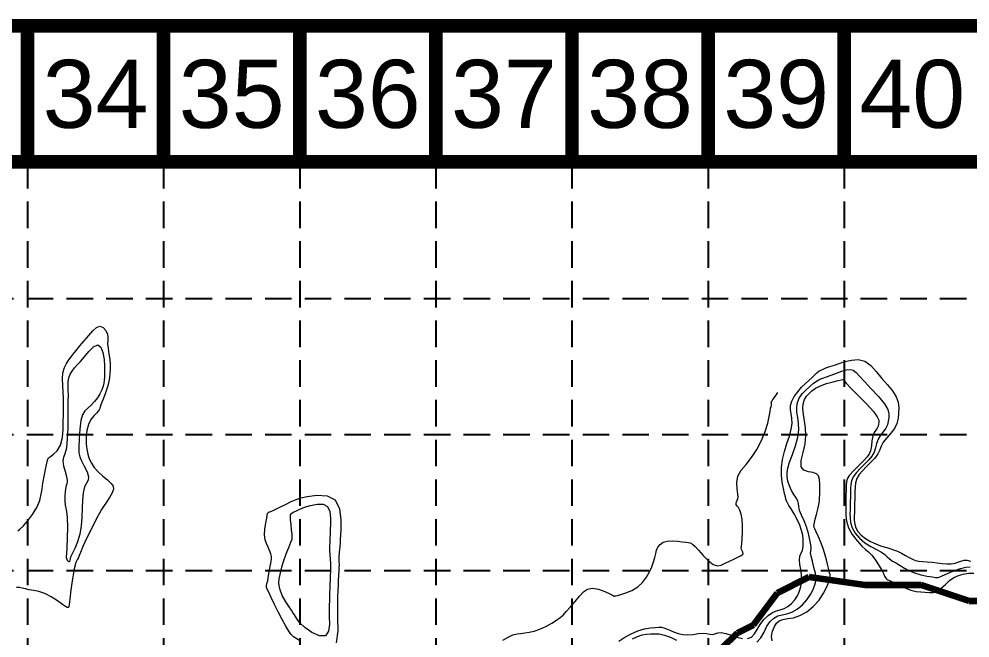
# Model space of a CAD drawing. Header units: inches. Extents: x 45655 to 51424, y 20024 to 23633.
# Drawn here: x 48714 to 49342, y 23224 to 23633 of the extents above; entities that cross this region are included whole.
import ezdxf
from ezdxf.enums import TextEntityAlignment as Align

# ---------------------------------------------------------------- set-up
doc = ezdxf.new("R2010")
doc.units = ezdxf.units.IN
doc.header["$MEASUREMENT"] = 0
doc.linetypes.add('HIDDEN', pattern=[0.375, 0.25, -0.125])
doc.layers.add('BASE', color=7, linetype='Continuous')
doc.layers.add('GRID', color=254, linetype='HIDDEN')
doc.layers.add('CREEK', color=5, linetype='Continuous', lineweight=211)
doc.layers.add('CTR', color=43, linetype='Continuous', lineweight=9)
doc.styles.get("Standard").update_dxf_attribs({"font": 'ARIAL.TTF'})

msp = doc.modelspace()

# ---------------------------------------------------------------- linework, layer by layer
at = {"layer": 'BASE', "const_width": 9}
for points in [[(45659.24, 20028.55), (51419.24, 20028.55), (51419.24, 23628.55), (45659.24, 23628.55)], [(45749.24, 20118.55), (51329.24, 20118.55), (51329.24, 23538.55), (45749.24, 23538.55)]]:
    msp.add_lwpolyline(points, close=True, dxfattribs=at)
for points in [[(48719.24, 23538.55), (48719.24, 23628.55)], [(48809.24, 23538.55), (48809.24, 23628.55)], [(48899.24, 23538.55), (48899.24, 23628.55)], [(48989.24, 23538.55), (48989.24, 23628.55)], [(49079.24, 23538.55), (49079.24, 23628.55)], [(49169.24, 23538.55), (49169.24, 23628.55)], [(49259.24, 23538.55), (49259.24, 23628.55)]]:
    msp.add_lwpolyline(points, dxfattribs=at)
at = {"layer": 'CREEK'}
for p, q in [((49215.08, 23253.45), (49236.17, 23263.99)), ((49236.17, 23263.99), (49273.08, 23258.72)), ((49273.08, 23258.72), (49299.45, 23258.72)), ((49299.45, 23258.72), (49309.99, 23258.72)), ((49309.99, 23258.72), (49341.63, 23248.18)), ((49199.26, 23232.37), (49215.08, 23253.45)), ((49341.63, 23248.18), (49362.73, 23248.18)), ((49178.17, 23216.57), (49188.71, 23227.1)), ((49188.71, 23227.1), (49199.26, 23232.37))]:
    msp.add_line(p, q, dxfattribs=at)
at = {"layer": 'CTR'}
for points, elevation in [([(48712.83, 23294.48), (48714.27, 23295.68), (48716.32, 23297.64), (48719.25, 23300.93), (48722.54, 23305.2), (48725.41, 23309.93), (48727.29, 23314.6), (48728.34, 23318.78), (48728.87, 23322.1), (48729.16, 23324.34), (48729.41, 23326.14), (48729.78, 23328.33), (48730.37, 23331.45), (48731.07, 23334.97), (48731.73, 23338.06), (48732.22, 23340.09), (48732.54, 23341.24), (48732.71, 23341.88), (48732.81, 23342.34), (48733.21, 23342.89), (48734.36, 23343.74), (48736.45, 23345.17), (48738.95, 23347.52), (48741.11, 23351.15), (48742.34, 23356.23), (48742.83, 23361.85), (48742.92, 23366.98), (48742.93, 23370.8), (48742.93, 23373.67), (48742.93, 23376.25), (48742.96, 23379.11), (48742.95, 23382.4), (48742.81, 23386.21), (48742.54, 23390.52), (48742.39, 23394.96), (48742.69, 23399.06), (48743.65, 23402.48), (48745.07, 23405.26), (48746.59, 23407.55), (48748, 23409.49), (48749.5, 23411.47), (48751.4, 23413.84), (48753.89, 23416.86), (48756.76, 23420.29), (48759.68, 23423.75), (48762.38, 23426.83), (48764.86, 23429.04), (48767.16, 23429.85), (48769.28, 23428.98), (48771.02, 23426.98), (48772.11, 23424.68), (48772.4, 23422.65), (48772.26, 23420.66), (48772.18, 23418.27), (48772.49, 23415.15), (48773.07, 23411.57), (48773.6, 23407.94)], 566), ([(48756.73, 23409.42), (48759.79, 23413.04), (48762.97, 23416.25), (48765.76, 23417.6), (48767.79, 23416.09), (48769.1, 23412.46), (48769.83, 23407.9), (48770.15, 23403.45), (48770.21, 23399.5), (48770.12, 23396.29), (48769.98, 23393.95), (48769.71, 23392.09), (48769.2, 23390.17), (48768.34, 23387.82), (48767.09, 23385.17), (48765.45, 23382.48), (48763.43, 23379.98), (48761.23, 23377.7), (48759.1, 23375.69), (48757.23, 23373.78), (48755.69, 23371.32), (48754.52, 23367.49), (48753.74, 23361.84), (48753.29, 23355.48), (48753.12, 23349.89), (48753.23, 23346.09), (48753.75, 23343.41), (48754.93, 23340.75), (48756.76, 23337.29), (48758.62, 23333.53), (48759.67, 23330.26), (48759.35, 23327.99), (48758.16, 23326.05), (48756.87, 23323.51), (48756.06, 23319.64), (48755.65, 23314.71), (48755.47, 23309.17), (48755.25, 23303.46), (48754.78, 23297.79), (48753.83, 23292.31), (48752.26, 23287.24), (48750.47, 23282.92), (48748.98, 23279.76), (48748.13, 23277.99), (48747.8, 23277.26), (48747.71, 23277.04), (48747.61, 23276.88), (48747.5, 23276.58), (48747.35, 23276.02), (48747.18, 23275.14), (48746.94, 23274.31), (48746.55, 23273.98), (48745.99, 23274.46), (48745.43, 23275.48), (48745.05, 23276.59), (48744.98, 23277.63), (48745.17, 23279.46), (48745.44, 23283.27), (48745.69, 23289.63), (48745.81, 23297.04), (48745.7, 23303.42), (48745.33, 23307.29), (48744.82, 23309.49), (48744.4, 23311.49), (48744.21, 23314.37), (48744.24, 23317.73), (48744.43, 23320.84), (48744.72, 23323.14), (48745.06, 23324.7), (48745.39, 23325.8), (48745.67, 23326.74), (48745.69, 23328.03), (48745.27, 23330.18), (48744.32, 23333.5), (48743.31, 23337.32), (48742.79, 23340.72), (48743.19, 23343.16), (48744.14, 23345.62), (48745.14, 23349.44), (48745.75, 23355.45), (48746.02, 23362.38), (48746.1, 23368.45), (48746.13, 23372.37), (48746.14, 23374.87), (48746.17, 23377.21), (48746.22, 23380.31), (48746.26, 23383.93), (48746.23, 23387.52), (48746.13, 23390.64), (48746.14, 23393.33), (48746.49, 23395.75), (48747.37, 23398.03), (48748.69, 23400.2), (48750.29, 23402.25), (48752.08, 23404.25), (48754.18, 23406.51), (48756.73, 23409.42)], 564), ([(48773.6, 23407.94), (48773.86, 23404.58), (48773.9, 23401.51), (48773.78, 23398.67), (48773.55, 23395.95), (48773.09, 23393.08), (48772.2, 23389.72), (48770.84, 23385.72), (48769.3, 23381.7), (48768, 23378.42), (48767.28, 23376.45), (48766.96, 23375.48), (48766.8, 23374.97), (48766.52, 23374.44), (48765.92, 23373.66), (48764.8, 23372.44), (48763.08, 23370.64), (48761.14, 23368.13), (48759.47, 23364.85), (48758.44, 23360.8), (48758.03, 23356.4), (48758.05, 23352.16), (48758.39, 23348.48), (48759.05, 23345.25), (48760.07, 23342.24), (48761.48, 23339.27), (48763.41, 23336.33), (48765.92, 23333.45), (48769.01, 23330.71), (48772.13, 23328.16), (48774.61, 23325.92), (48775.91, 23323.99), (48776.04, 23322.04), (48775.15, 23319.67), (48773.45, 23316.64), (48771.38, 23313.41), (48769.5, 23310.6), (48768.11, 23308.53), (48766.78, 23306.28), (48764.84, 23302.59), (48761.89, 23296.75), (48758.57, 23289.98), (48755.79, 23284.05), (48754.21, 23280.24), (48753.47, 23278.15), (48752.96, 23276.91), (48752.23, 23275.68), (48751.24, 23273.48), (48750.12, 23269.37), (48748.98, 23262.85), (48747.95, 23255.48), (48747.18, 23249.27), (48746.75, 23245.75), (48746.58, 23244.37), (48746.5, 23244.06), (48746.41, 23243.92), (48746.23, 23243.82), (48745.94, 23243.79), (48745.46, 23243.9), (48744.4, 23244.47), (48742.34, 23245.82), (48739.03, 23248.13), (48734.92, 23250.83), (48730.64, 23253.11), (48726.74, 23254.45), (48723.33, 23255.08), (48720.4, 23255.51), (48717.91, 23256.06), (48715.77, 23256.64), (48713.84, 23257.01), (48711.96, 23256.98)], 566), ([(49236.93, 23252.32), (49238.61, 23255.76), (49239.75, 23258.8), (49240.4, 23261.27), (49240.55, 23263.64), (49240.16, 23266.53), (49239.26, 23270.32), (49238.19, 23274.35), (49237.35, 23277.73), (49237.02, 23279.82), (49237.06, 23280.89), (49237.25, 23281.48), (49237.35, 23282.1), (49237.31, 23283.21), (49237.06, 23285.27), (49236.53, 23288.54), (49235.67, 23292.65), (49234.39, 23297.05), (49232.71, 23301.21), (49231.01, 23304.93), (49229.75, 23308.06), (49229.24, 23310.5), (49229.06, 23312.5), (49228.61, 23314.38), (49227.47, 23316.38), (49225.88, 23318.64), (49224.28, 23321.24), (49222.98, 23324.19), (49222.07, 23327.28), (49221.56, 23330.26), (49221.49, 23333.01), (49221.96, 23336), (49223.14, 23339.84), (49225.03, 23344.93), (49227.1, 23350.71), (49228.67, 23356.42), (49229.24, 23361.41), (49229.06, 23365.73), (49228.53, 23369.57), (49228.01, 23373.1), (49227.83, 23376.37), (49228.28, 23379.45), (49229.53, 23382.35), (49231.46, 23385.09), (49233.84, 23387.66), (49236.43, 23390.06), (49238.99, 23392.13), (49241.28, 23393.73), (49243.19, 23394.78), (49245.08, 23395.53), (49247.47, 23396.36), (49250.63, 23397.52), (49254.23, 23398.83), (49257.72, 23400.04), (49260.67, 23400.9), (49263.12, 23401.19), (49265.2, 23400.73), (49267.13, 23399.32), (49269.42, 23396.86), (49272.67, 23393.23), (49277.15, 23388.5), (49281.94, 23383.32), (49285.86, 23378.54), (49287.98, 23374.77), (49288.69, 23371.85), (49288.64, 23369.35), (49288.38, 23366.94), (49287.82, 23364.59), (49286.76, 23362.31), (49285.09, 23360.08), (49283.2, 23357.77), (49281.6, 23355.22), (49280.63, 23352.35), (49279.95, 23349.34), (49279.07, 23346.45), (49277.56, 23343.85), (49275.47, 23341.4), (49272.91, 23338.85), (49270.06, 23336.04), (49267.34, 23333.09), (49265.21, 23330.24), (49264.02, 23327.64), (49263.55, 23325.14), (49263.42, 23322.52), (49263.36, 23319.65), (49263.3, 23316.66), (49263.24, 23313.77), (49263.17, 23311.14), (49263.12, 23308.63), (49263.06, 23306), (49263.07, 23303.1), (49263.42, 23299.93), (49264.47, 23296.55), (49266.46, 23293.05), (49269.31, 23289.65), (49272.82, 23286.62), (49276.75, 23284.14), (49280.6, 23282.13), (49283.81, 23280.4), (49286.02, 23278.81), (49287.63, 23277.31), (49289.23, 23275.88), (49291.27, 23274.48), (49293.71, 23273.04), (49296.34, 23271.51), (49299.06, 23269.84), (49302.07, 23268.17), (49305.65, 23266.66), (49309.9, 23265.47), (49314.16, 23264.58), (49317.6, 23264.01), (49319.59, 23263.7), (49320.48, 23263.57), (49320.8, 23263.53), (49321.1, 23263.55), (49321.98, 23263.84), (49324, 23264.7), (49327.49, 23266.25), (49331.82, 23268.1), (49336.09, 23269.68), (49339.63, 23270.56), (49342.58, 23270.77)], 564), ([(48899.12, 23221.98), (48895.2, 23224.37), (48893.29, 23226.08), (48891.95, 23228.18), (48890.04, 23231.51), (48887.61, 23235.87), (48885, 23240.82), (48882.54, 23245.86), (48880.4, 23250.44), (48878.77, 23253.95), (48877.77, 23256), (48877.28, 23257.01), (48877.17, 23257.58), (48877.27, 23258.27), (48877.57, 23259.5), (48878.04, 23261.66), (48878.62, 23264.89), (48879.25, 23268.6), (48879.86, 23271.93), (48880.37, 23274.25), (48880.65, 23275.92), (48880.6, 23277.48), (48880.13, 23279.35), (48879.33, 23281.51), (48878.33, 23283.78), (48877.27, 23286.06), (48876.41, 23288.63), (48876.01, 23291.79), (48876.23, 23295.69), (48876.82, 23299.71), (48877.43, 23302.99), (48877.78, 23304.97), (48877.95, 23305.89), (48878.09, 23306.29), (48878.33, 23306.58), (48878.63, 23306.82), (48878.92, 23306.96), (48879.26, 23307.05), (48880.13, 23307.35), (48882.12, 23308.22), (48885.55, 23309.87), (48889.73, 23311.91), (48893.66, 23313.86), (48896.78, 23315.3), (48899.91, 23316.37), (48904.24, 23317.31), (48910.47, 23318.09), (48917.27, 23317.73), (48922.77, 23314.98), (48925.63, 23309.13), (48926.45, 23301.88), (48926.32, 23295.48), (48926.15, 23291.57), (48926.04, 23289.26), (48925.88, 23287.08), (48925.65, 23283.94), (48925.39, 23280.3), (48925.19, 23277.06), (48925.13, 23274.89), (48925.15, 23273.56), (48925.2, 23272.69)], 574), ([(48919.5, 23272.98), (48919.57, 23270.26), (48919.55, 23267.58), (48919.46, 23264.88), (48919.34, 23262.08), (48919.21, 23259.24), (48919.09, 23256.42), (48918.99, 23253.67), (48918.9, 23250.95), (48918.83, 23248.22), (48918.75, 23245.38), (48918.71, 23242.07), (48918.76, 23237.92), (48918.84, 23232.85), (48918.26, 23228.05), (48916.2, 23225.09), (48912.23, 23225.05), (48907.26, 23227.22), (48902.58, 23230.46), (48899.21, 23233.76), (48897.04, 23236.7), (48895.67, 23238.98), (48894.71, 23240.54), (48893.73, 23241.98), (48892.26, 23244.15), (48890.06, 23247.59), (48887.72, 23251.8), (48885.98, 23256.05), (48885.41, 23259.71), (48885.71, 23262.86), (48886.36, 23265.68), (48886.97, 23268.42), (48887.67, 23271.39), (48888.72, 23274.95), (48890.27, 23279.21), (48891.97, 23283.52), (48893.37, 23286.97), (48894.12, 23289), (48894.3, 23290.36), (48894.15, 23292.15), (48893.82, 23295.1), (48893.46, 23298.61), (48893.17, 23301.76), (48893.08, 23303.86), (48893.18, 23305.06), (48893.47, 23305.74), (48894.01, 23306.26), (48894.99, 23306.81), (48896.66, 23307.61), (48899.19, 23308.75), (48902.49, 23310.05), (48906.4, 23311.27), (48910.67, 23312.1), (48914.67, 23312.07), (48917.68, 23310.6), (48919.22, 23307.4), (48919.66, 23303.18), (48919.57, 23298.86), (48919.43, 23295.2), (48919.32, 23292.14), (48919.21, 23289.42), (48919.07, 23286.81), (48918.96, 23284.2), (48918.95, 23281.52), (48919.09, 23278.71), (48919.31, 23275.82), (48919.5, 23272.98)], 572), ([(48925.2, 23272.69), (48925.21, 23271.85), (48925.18, 23270.59), (48925.08, 23268.44), (48924.92, 23265.17), (48924.73, 23261.43), (48924.56, 23258.11), (48924.46, 23255.81), (48924.38, 23253.96), (48924.3, 23251.69), (48924.2, 23248.27), (48924.15, 23243.33), (48924.24, 23236.61), (48924.36, 23228.31), (48923.41, 23220.49)], 574)]:
    msp.add_lwpolyline(points, dxfattribs=dict(at, elevation=elevation))
at = {"layer": 'CTR', "color": 5}
for points, elevation in [([(49195.19, 23223.27), (49197.88, 23224.23), (49199.89, 23226.35), (49201.62, 23229.29), (49203.56, 23232.57), (49206.06, 23235.76), (49208.93, 23238.52), (49211.83, 23240.52), (49214.47, 23241.62), (49216.96, 23242.27), (49219.43, 23243.08), (49221.97, 23244.53), (49224.44, 23246.53), (49226.59, 23248.92), (49228.27, 23251.48), (49229.52, 23254.16), (49230.4, 23256.89), (49230.98, 23259.64), (49231.22, 23262.48), (49231.04, 23265.56), (49230.46, 23268.9), (49229.84, 23272.23), (49229.57, 23275.26), (49229.97, 23277.72), (49230.77, 23279.81), (49231.57, 23281.79), (49232.05, 23283.9), (49232.2, 23286.21), (49232.1, 23288.75), (49231.77, 23291.56), (49231.08, 23294.7), (49229.89, 23298.19), (49228.13, 23302), (49226.12, 23305.75), (49224.2, 23308.97), (49222.73, 23311.31), (49221.7, 23312.97), (49221.03, 23314.24), (49220.63, 23315.46), (49220.31, 23317.01), (49219.84, 23319.28), (49219.08, 23322.56), (49218.28, 23326.69), (49217.79, 23331.41), (49217.85, 23336.46), (49218.52, 23341.69), (49219.73, 23346.99), (49221.37, 23352.23), (49223.04, 23357.2), (49224.27, 23361.7), (49224.73, 23365.58), (49224.58, 23368.94), (49224.16, 23371.92), (49223.78, 23374.69), (49223.79, 23377.41), (49224.51, 23380.28), (49226.18, 23383.39), (49228.51, 23386.53), (49231.1, 23389.44), (49233.6, 23391.89), (49235.89, 23393.95), (49237.88, 23395.77), (49239.55, 23397.45), (49241.1, 23398.98), (49242.78, 23400.28), (49244.82, 23401.32), (49247.19, 23402.23), (49249.84, 23403.15), (49252.75, 23404.18), (49256.01, 23405.29), (49259.73, 23406.45), (49263.96, 23407.49), (49268.44, 23407.83), (49272.78, 23406.79), (49276.75, 23403.95), (49280.45, 23399.87), (49284.11, 23395.36), (49287.82, 23391.05), (49291.18, 23387.04), (49293.69, 23383.23), (49295, 23379.53), (49295.36, 23375.93), (49295.21, 23372.39), (49294.83, 23368.92), (49294.03, 23365.52), (49292.48, 23362.21), (49290.06, 23359.02), (49287.33, 23355.99), (49285.04, 23353.17), (49283.67, 23350.56), (49282.74, 23348.03), (49281.49, 23345.4), (49279.39, 23342.56), (49276.68, 23339.63), (49273.84, 23336.83), (49271.26, 23334.27), (49269.14, 23331.79), (49267.62, 23329.19), (49266.77, 23326.33), (49266.4, 23323.34), (49266.3, 23320.47), (49266.24, 23317.84), (49266.19, 23315.34), (49266.12, 23312.72), (49266.05, 23309.83), (49265.98, 23306.84), (49265.92, 23303.96), (49265.91, 23301.35), (49266.15, 23298.93), (49266.88, 23296.55), (49268.28, 23294.11), (49270.4, 23291.69), (49273.22, 23289.43), (49276.64, 23287.45), (49280.19, 23285.83), (49283.31, 23284.64), (49285.63, 23283.9), (49287.49, 23283.39), (49289.41, 23282.84), (49291.77, 23282.03), (49294.45, 23280.96), (49297.18, 23279.67), (49299.76, 23278.22), (49302.13, 23276.82), (49304.32, 23275.66), (49306.39, 23274.88), (49308.53, 23274.42), (49311.01, 23274.15), (49314.01, 23273.93), (49317.35, 23273.7), (49320.76, 23273.38), (49324, 23272.96), (49327.06, 23272.65), (49329.91, 23272.66), (49332.55, 23273.17), (49334.93, 23273.95), (49336.96, 23274.66), (49338.64, 23275.05), (49340.38, 23275.01), (49342.64, 23274.48)], 566), ([(49245.58, 23253.17), (49247.71, 23257.36), (49249.1, 23260.7), (49249.83, 23262.83), (49250.04, 23264.22), (49249.86, 23265.56), (49249.39, 23267.42), (49248.77, 23269.75), (49248.12, 23272.41), (49247.51, 23275.29), (49246.75, 23278.48), (49245.61, 23282.15), (49243.99, 23286.34), (49242.2, 23290.44), (49240.71, 23293.77), (49239.85, 23295.79), (49239.48, 23296.8), (49239.35, 23297.25), (49239.25, 23297.57), (49239.17, 23297.89), (49239.18, 23298.3), (49239.3, 23298.95), (49239.59, 23300.12), (49240.12, 23302.18), (49240.88, 23305.29), (49241.71, 23308.84), (49242.4, 23312.02), (49242.8, 23314.3), (49242.98, 23316.19), (49243.07, 23318.48), (49243.13, 23321.69), (49243.09, 23325.31), (49242.83, 23328.55), (49242.19, 23330.81), (49240.92, 23332.21), (49238.76, 23332.99), (49235.68, 23333.56), (49232.6, 23334.59), (49230.72, 23336.9), (49230.83, 23341.01), (49232.13, 23346.35), (49233.46, 23352.08), (49233.89, 23357.53), (49233.55, 23362.56), (49232.88, 23367.22), (49232.25, 23371.5), (49231.89, 23375.34), (49232.04, 23378.62), (49232.87, 23381.29), (49234.24, 23383.49), (49235.96, 23385.4), (49237.92, 23387.16), (49240.36, 23388.82), (49243.55, 23390.38), (49247.6, 23391.85), (49251.83, 23393.09), (49255.28, 23394), (49257.31, 23394.48), (49258.23, 23394.56), (49258.66, 23394.31), (49259.18, 23393.68), (49260.54, 23392.17), (49263.46, 23389.1), (49268.31, 23384.17), (49273.87, 23378.46), (49278.53, 23373.34), (49281.12, 23369.87), (49282.03, 23367.74), (49282.08, 23366.29), (49281.93, 23364.96), (49281.63, 23363.67), (49281.03, 23362.41), (49280.11, 23361.13), (49279.06, 23359.54), (49278.16, 23357.26), (49277.59, 23354.13), (49277.17, 23350.64), (49276.64, 23347.5), (49275.75, 23345.16), (49274.27, 23343.17), (49271.98, 23340.87), (49268.85, 23337.8), (49265.53, 23334.4), (49262.8, 23331.3), (49261.27, 23328.96), (49260.69, 23326.94), (49260.55, 23324.57), (49260.48, 23321.44), (49260.41, 23317.97), (49260.34, 23314.83), (49260.29, 23312.46), (49260.25, 23310.41), (49260.2, 23308.04), (49260.23, 23304.85), (49260.7, 23300.93), (49262.07, 23296.55), (49264.59, 23292.01), (49267.74, 23287.81), (49270.81, 23284.46), (49273.28, 23282.26), (49275.36, 23280.54), (49277.5, 23278.34), (49279.97, 23275.06), (49282.43, 23271.3), (49284.37, 23267.98), (49285.44, 23265.8), (49285.93, 23264.55), (49286.24, 23263.79), (49286.7, 23263.17), (49287.33, 23262.64), (49288.03, 23262.18), (49288.83, 23261.8), (49290.06, 23261.25), (49292.17, 23260.24), (49295.39, 23258.64), (49299.29, 23256.83), (49303.24, 23255.31), (49306.76, 23254.48), (49309.86, 23254.15), (49312.7, 23253.96), (49315.38, 23253.71), (49318.03, 23253.77), (49320.67, 23254.62), (49323.37, 23256.55), (49326.13, 23259.1), (49328.94, 23261.65), (49331.77, 23263.64), (49334.73, 23265.04), (49337.93, 23265.95), (49341.42, 23266.44), (49344.87, 23266.58)], 562), ([(49033.54, 23222.22), (49036.94, 23224.26), (49040.18, 23225.61), (49042.97, 23226.34), (49045.5, 23226.69), (49048.08, 23226.97), (49050.99, 23227.43), (49054.28, 23228.23), (49057.96, 23229.51), (49061.95, 23231.33), (49065.83, 23233.39), (49069.1, 23235.38), (49071.45, 23237.08), (49073.33, 23238.83), (49075.41, 23241.1), (49078.16, 23244.2), (49081.27, 23247.75), (49084.3, 23251.21), (49086.94, 23254.06), (49089.58, 23255.98), (49092.75, 23256.62), (49096.74, 23255.87), (49100.87, 23254.34), (49104.21, 23252.8), (49106.05, 23251.86), (49106.75, 23251.46), (49106.89, 23251.36), (49106.98, 23251.36), (49107.18, 23251.39), (49107.55, 23251.44), (49108.21, 23251.52), (49109.44, 23251.76), (49111.63, 23252.34), (49114.93, 23253.42), (49118.85, 23255.08), (49122.7, 23257.4), (49125.92, 23260.37), (49128.49, 23263.78), (49130.5, 23267.34), (49132.02, 23270.8), (49133.15, 23274.05), (49133.96, 23276.97), (49134.59, 23279.51), (49135.21, 23281.73), (49136.1, 23283.71), (49137.46, 23285.49), (49139.43, 23286.91), (49142.11, 23287.76), (49145.49, 23287.92), (49149.07, 23287.66), (49152.24, 23287.3), (49154.52, 23287.08), (49156.15, 23286.88), (49157.48, 23286.46), (49158.89, 23285.58), (49160.62, 23284.05), (49162.93, 23281.61), (49165.94, 23278.26), (49169.3, 23274.8), (49172.56, 23272.28), (49175.38, 23271.42), (49177.93, 23271.9), (49180.55, 23273.1), (49183.42, 23274.49), (49186.29, 23275.84), (49188.81, 23277), (49190.68, 23277.88), (49191.87, 23278.6), (49192.36, 23279.36), (49192.24, 23280.3), (49191.77, 23281.3), (49191.33, 23282.21), (49191.18, 23283.01), (49191.28, 23284.13), (49191.52, 23286.15), (49191.78, 23289.45), (49191.95, 23293.6), (49191.94, 23297.98), (49191.67, 23302.07), (49191.12, 23305.54), (49190.32, 23308.17), (49189.34, 23309.83), (49188.41, 23310.85), (49187.82, 23311.68), (49187.75, 23312.67), (49188.08, 23313.74), (49188.53, 23314.72), (49188.89, 23315.55), (49189.03, 23316.71), (49188.86, 23318.8), (49188.42, 23322.21), (49188.25, 23326.43), (49189, 23330.73), (49191.16, 23334.63), (49194.35, 23338.49), (49197.97, 23342.94), (49201.49, 23348.36), (49204.6, 23354.35), (49207.05, 23360.29), (49208.66, 23365.64), (49209.61, 23370.11), (49210.19, 23373.47), (49210.6, 23375.61), (49210.91, 23376.82), (49211.09, 23377.54), (49211.15, 23378.09), (49211.13, 23378.56), (49211.07, 23378.98), (49211.05, 23379.42), (49211.31, 23380.12), (49212.1, 23381.38), (49213.56, 23383.41), (49215.24, 23385.96)], 572), ([(49201.37, 23220.83), (49204.11, 23223.72), (49206.22, 23227.52), (49208.14, 23231.35), (49210.25, 23234.47), (49212.61, 23236.75), (49215.26, 23238.23), (49218.17, 23239.03), (49221.33, 23239.66), (49224.7, 23240.75), (49228.22, 23242.74), (49231.63, 23245.52), (49234.61, 23248.81), (49236.93, 23252.32)], 564), ([(49211.66, 23221.72), (49211.11, 23224.68), (49211.77, 23228.05), (49213.05, 23231.14), (49214.53, 23233.47), (49216.31, 23235.02), (49218.7, 23235.94), (49221.86, 23236.44), (49225.68, 23237.05), (49229.97, 23238.41), (49234.46, 23240.95), (49238.81, 23244.5), (49242.62, 23248.7), (49245.58, 23253.17)], 562), ([(49110.11, 23221.56), (49113.57, 23223.73), (49117.98, 23226.26), (49122.71, 23228.46), (49127.19, 23229.79), (49131.15, 23230.41), (49134.32, 23230.65), (49136.61, 23230.77), (49138.32, 23230.71), (49139.91, 23230.39), (49141.75, 23229.7), (49143.91, 23228.77), (49146.45, 23227.71), (49149.34, 23226.69), (49152.55, 23225.93), (49155.95, 23225.65), (49159.42, 23225.95), (49162.77, 23226.5), (49165.77, 23226.8), (49168.26, 23226.54), (49170.33, 23226.07), (49172.1, 23225.93), (49173.78, 23226.42), (49175.63, 23227.11), (49177.98, 23227.34), (49181.03, 23226.68), (49184.6, 23225.45), (49188.32, 23224.17), (49191.94, 23223.35)], 566), ([(49119.2, 23223.06), (49122.56, 23224.72), (49125.65, 23225.69), (49128.52, 23226.15), (49131.25, 23226.35), (49134, 23226.47), (49136.96, 23226.3), (49140.38, 23225.55), (49144.33, 23224.07), (49148.29, 23222.26)], 564)]:
    msp.add_lwpolyline(points, dxfattribs=dict(at, elevation=elevation))
at = {"layer": 'GRID', "linetype": 'HIDDEN', "ltscale": 70}
for p, q in [((48719.24, 23538.55), (48719.24, 20388.15)), ((48809.24, 23538.55), (48809.24, 20388.15)), ((48899.24, 23538.55), (48899.24, 20388.15)), ((48989.24, 23538.55), (48989.24, 20388.15)), ((49079.24, 23538.55), (49079.24, 20388.15)), ((49169.24, 23538.55), (49169.24, 20388.15)), ((49259.24, 23538.55), (49259.24, 20388.15)), ((45752.56, 23448.26), (51332.56, 23448.26)), ((45752.56, 23358.26), (51332.56, 23358.26)), ((45752.56, 23268.26), (51332.56, 23268.26))]:
    msp.add_line(p, q, dxfattribs=at)

# ---------------------------------------------------------------- texts
at = {"layer": 'BASE'}
for s, p in [('34', (48764.24, 23583.55)), ('35', (48854.24, 23583.55)), ('36', (48944.24, 23583.55)), ('37', (49034.24, 23583.55)), ('38', (49124.24, 23583.55)), ('39', (49214.24, 23583.55)), ('40', (49304.24, 23583.55))]:
    msp.add_text(s, height=45, dxfattribs=at).set_placement(p, align=Align.MIDDLE_CENTER)

doc.saveas('drawing.dxf')
